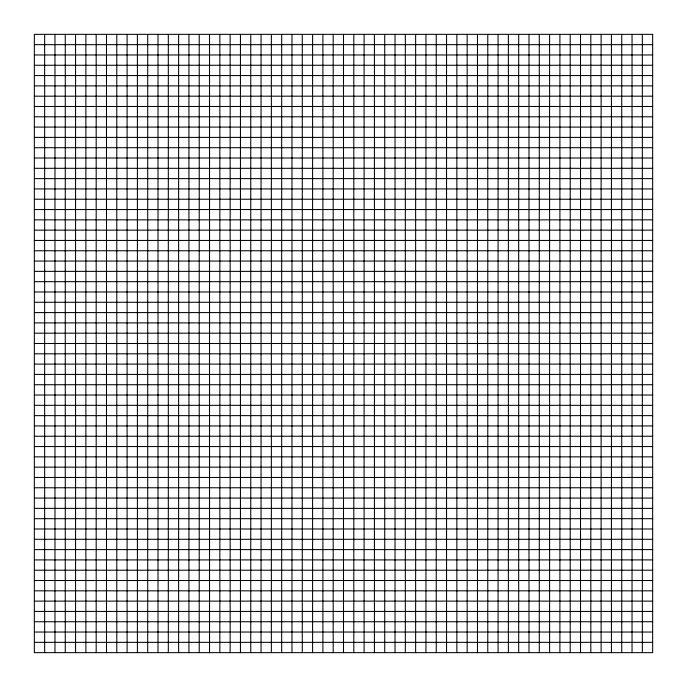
<?xml version="1.0" encoding="UTF-8"?>
<svg xmlns="http://www.w3.org/2000/svg" width="687" height="687" viewBox="0 0 687 687"><rect width="100%" height="100%" fill="white"/><g stroke="black" fill="none" stroke-linecap="round" stroke-linejoin="round"><path stroke-width="1.03" d="M34.35 44.655L652.65 44.655M34.35 54.96L652.65 54.96M34.35 65.265L652.65 65.265M34.35 75.57L652.65 75.57M34.35 85.875L652.65 85.875M34.35 96.18L652.65 96.18M34.35 106.485L652.65 106.485M34.35 116.79L652.65 116.79M34.35 127.095L652.65 127.095M34.35 137.4L652.65 137.4M34.35 147.705L652.65 147.705M34.35 158.01L652.65 158.01M34.35 168.315L652.65 168.315M34.35 178.62L652.65 178.62M34.35 188.925L652.65 188.925M34.35 199.23L652.65 199.23M34.35 209.535L652.65 209.535M34.35 219.84L652.65 219.84M34.35 230.145L652.65 230.145M34.35 240.45L652.65 240.45M34.35 250.755L652.65 250.755M34.35 261.06L652.65 261.06M34.35 271.365L652.65 271.365M34.35 281.67L652.65 281.67M34.35 291.975L652.65 291.975M34.35 302.28L652.65 302.28M34.35 312.585L652.65 312.585M34.35 322.89L652.65 322.89M34.35 333.195L652.65 333.195M34.35 343.5L652.65 343.5M34.35 353.805L652.65 353.805M34.35 364.11L652.65 364.11M34.35 374.415L652.65 374.415M34.35 384.72L652.65 384.72M34.35 395.025L652.65 395.025M34.35 405.33L652.65 405.33M34.35 415.635L652.65 415.635M34.35 425.94L652.65 425.94M34.35 436.245L652.65 436.245M34.35 446.55L652.65 446.55M34.35 456.855L652.65 456.855M34.35 467.16L652.65 467.16M34.35 477.465L652.65 477.465M34.35 487.77L652.65 487.77M34.35 498.075L652.65 498.075M34.35 508.38L652.65 508.38M34.35 518.685L652.65 518.685M34.35 528.99L652.65 528.99M34.35 539.295L652.65 539.295M34.35 549.6L652.65 549.6M34.35 559.905L652.65 559.905M34.35 570.21L652.65 570.21M34.35 580.515L652.65 580.515M34.35 590.82L652.65 590.82M34.35 601.125L652.65 601.125M34.35 611.43L652.65 611.43M34.35 621.735L652.65 621.735M34.35 632.04L652.65 632.04M34.35 642.345L652.65 642.345M642.345 34.35L642.345 652.65M632.04 34.35L632.04 652.65M621.735 34.35L621.735 652.65M611.43 34.35L611.43 652.65M601.125 34.35L601.125 652.65M590.82 34.35L590.82 652.65M580.515 34.35L580.515 652.65M570.21 34.35L570.21 652.65M559.905 34.35L559.905 652.65M549.6 34.35L549.6 652.65M539.295 34.35L539.295 652.65M528.99 34.35L528.99 652.65M518.685 34.35L518.685 652.65M508.38 34.35L508.38 652.65M498.075 34.35L498.075 652.65M487.77 34.35L487.77 652.65M477.465 34.35L477.465 652.65M467.16 34.35L467.16 652.65M456.855 34.35L456.855 652.65M446.55 34.35L446.55 652.65M436.245 34.35L436.245 652.65M425.94 34.35L425.94 652.65M415.635 34.35L415.635 652.65M405.33 34.35L405.33 652.65M395.025 34.35L395.025 652.65M384.72 34.35L384.72 652.65M374.415 34.35L374.415 652.65M364.11 34.35L364.11 652.65M353.805 34.35L353.805 652.65M343.5 34.35L343.5 652.65M333.195 34.35L333.195 652.65M322.89 34.35L322.89 652.65M312.585 34.35L312.585 652.65M302.28 34.35L302.28 652.65M291.975 34.35L291.975 652.65M281.67 34.35L281.67 652.65M271.365 34.35L271.365 652.65M261.06 34.35L261.06 652.65M250.755 34.35L250.755 652.65M240.45 34.35L240.45 652.65M230.145 34.35L230.145 652.65M219.84 34.35L219.84 652.65M209.535 34.35L209.535 652.65M199.23 34.35L199.23 652.65M188.925 34.35L188.925 652.65M178.62 34.35L178.62 652.65M168.315 34.35L168.315 652.65M158.01 34.35L158.01 652.65M147.705 34.35L147.705 652.65M137.4 34.35L137.4 652.65M127.095 34.35L127.095 652.65M116.79 34.35L116.79 652.65M106.485 34.35L106.485 652.65M96.18 34.35L96.18 652.65M85.875 34.35L85.875 652.65M75.57 34.35L75.57 652.65M65.265 34.35L65.265 652.65M54.96 34.35L54.96 652.65M44.655 34.35L44.655 652.65M652.65 34.35L34.35 34.35L34.35 652.65L652.65 652.65L652.65 34.35"/></g></svg>
